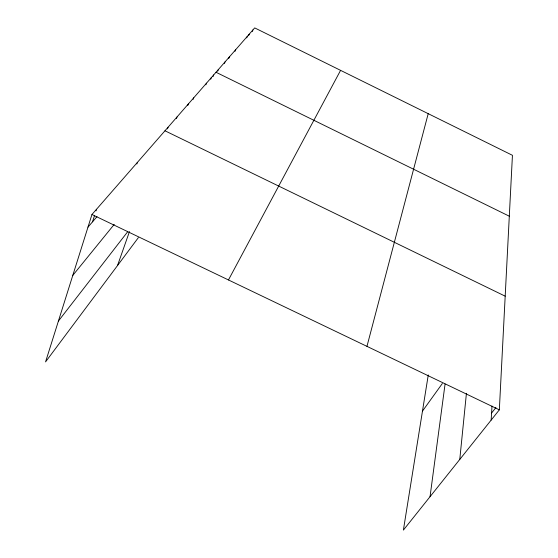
<?xml version="1.0" encoding="UTF-8"?>
<svg xmlns="http://www.w3.org/2000/svg" width="558" height="558" viewBox="0 0 558 558"><rect width="100%" height="100%" fill="white"/><g stroke="black" fill="none" stroke-linecap="round" stroke-linejoin="round"><path stroke-width="0.84" d="M428.272 374.955L403.392 530.1L499.34 409.837L512.439 155.305L254.699 27.9L91.958 214.502L45.561 361.891L138.363 237.638M491.145 420.111L492.017 406.071M459.778 459.422L466.425 393.313M430.037 496.697L445.068 384.057M366.962 346.358L428.209 113.672M92.53 221.84L94.518 215.562M96.011 210.854L96.513 209.285M136.836 164.01L137.373 162.427M117.508 265.566L129.463 231.619M167.491 128.856L168.056 127.245M176.461 118.547L177.026 116.964M187.76 105.56L188.318 104.011M193.145 99.366L193.71 97.831M205.874 84.809L206.467 83.198M210.715 79.243L211.308 77.646M213.086 76.516L213.679 74.932M217.725 71.187L218.311 69.624M224.428 63.473L225.014 61.931M228.752 58.513L229.331 56.986M235.009 51.322L235.581 49.815M246.734 37.902L247.354 36.326M248.61 35.754L249.224 34.178M252.286 31.527L252.893 29.965M228.466 279.956L340.582 70.357M422.469 411.127L442.355 383.492M58.423 321.038L127.601 231.842M491.584 413.025L495.916 407.556M72.798 275.38L114.202 224.414M87.983 227.127L96.98 216.65M91.958 214.502L499.34 409.837M164.966 130.788L505.192 296.172M216.009 72.261L509.301 216.197"/></g></svg>
